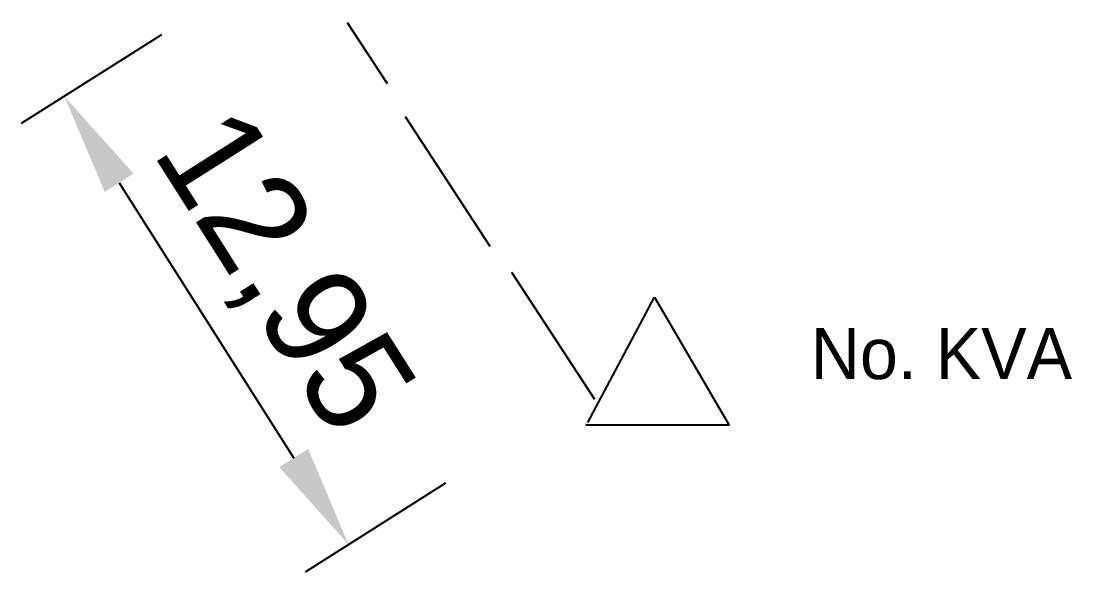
# Model space of a CAD drawing. Header units: millimetres. Extents: x -3588 to 75209, y -3737 to 38254.
# Drawn here: x 29035.6 to 29061.23, y 19534.65 to 19548.09 of the extents above; entities that cross this region are included whole.
import ezdxf

# ---------------------------------------------------------------- set-up
doc = ezdxf.new("R2010")
doc.units = ezdxf.units.MM
doc.dimstyles.new('ISO-25', dxfattribs={"dimtxt": 2.5, "dimasz": 2.5, "dimexe": 1.25, "dimexo": 0.625, "dimtad": 1, "dimtxsty": 'Standard', "dimcen": 2.5, "dimadec": 0, "dimazin": 0, "dimtfac": 1, "dimtmove": 0, "dimatfit": 3, "dimfxl": 1, "dimarcsym": 0})

# ---------------------------------------------------------------- blocks, each defined once
blk = doc.blocks.new('*D334')
at = {"color": 0, "lineweight": -2, "transparency": 16777216}
for p, q in [((29039.024, 19547.759), (29035.601, 19545.589)), ((29037.995, 19544.147), (29042.25, 19537.433)), ((29045.956, 19536.822), (29042.533, 19534.652))]:
    blk.add_line(p, q, dxfattribs=at)
at = {"color": 0, "transparency": 16777216}
for points in [[(29038.347, 19544.37), (29037.643, 19543.924), (29036.656, 19546.258)], [(29042.602, 19537.656), (29041.898, 19537.21), (29043.589, 19535.322)]]:
    blk.add_solid(points, dxfattribs=at)
at = {"layer": 'Defpoints', "color": 0, "transparency": 16777216}
for p in [(29039.551, 19548.093), (29046.484, 19537.156), (29043.589, 19535.322)]:
    blk.add_point(p, dxfattribs=at)
at = {"color": 0, "transparency": 16777216, "insert": (29041.882, 19541.905), "char_height": 2.5, "attachment_point": 5, "rotation": 302.3685}
blk.add_mtext('12,95', dxfattribs=at)

msp = doc.modelspace()

# ---------------------------------------------------------------- linework, layer by layer
at = {"color": 10}
for p, q in [((29043.554, 19548.059), (29044.528, 19546.569)), ((29044.967, 19545.766), (29047.036, 19542.602)), ((29047.558, 19541.969), (29049.588, 19538.865)), ((29049.424, 19538.301), (29051.05, 19541.356)), ((29051.05, 19541.356), (29052.872, 19538.236)), ((29052.872, 19538.236), (29049.371, 19538.236))]:
    msp.add_line(p, q, dxfattribs=at)

# ---------------------------------------------------------------- texts
at = {"color": 10, "insert": (29054.858, 19540.601), "char_height": 1.243, "attachment_point": 1}
msp.add_mtext_dynamic_manual_height_columns('No. KVA', width=17.75852, gutter_width=6.215, heights=[0], dxfattribs=at)

# ---------------------------------------------------------------- dimensions: what is measured, and where the dimension line sits
at = {"color": 1}
dim = msp.add_aligned_dim(p1=(29039.551, 19548.093), p2=(29046.484, 19537.156), distance=-3.428, dimstyle='ISO-25', dxfattribs=at)
dim.commit()
dim.dimension.update_dxf_attribs({"geometry": '*D334', "text_midpoint": (29041.882, 19541.905)})

doc.saveas('drawing.dxf')
